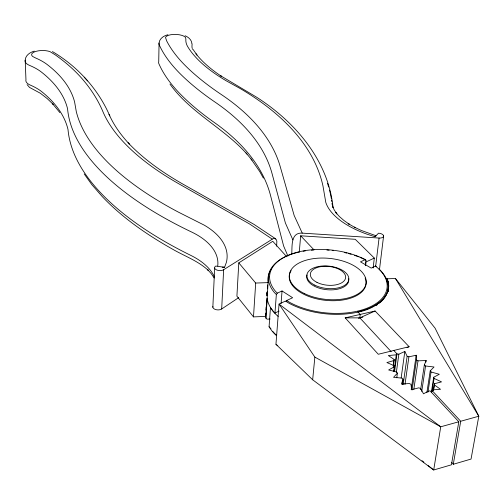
<?xml version="1.0" encoding="UTF-8"?>
<svg xmlns="http://www.w3.org/2000/svg" width="504" height="504" viewBox="0 0 504 504"><rect width="100%" height="100%" fill="white"/><g stroke="black" fill="none" stroke-linecap="round" stroke-linejoin="round"><path stroke-width="0.76" d="M286.776 256.775L272.771 241.309L238.795 262.874L236.905 296.195L253.487 316.89L265.677 316.43L265.526 313.375M167.895 34.738C163.838 35.69 159.484 38.499 159.062 42.998L158.728 61.853A16.437 6.401 1.8 0 0 158.855 63.655A358.01 130.769 7.5 0 0 180.306 94.059A430.466 152.851 8.4 0 0 214.288 122.478A402.268 191.583 -5.7 0 1 270.522 195.451L283.626 246.002L287.923 256.07M393.781 350.456L396.976 353.89L398.84 354.192L404.844 351.471L407.137 356.246L408.901 356.819L416.197 355.244L416.455 360.02L418.011 360.832L426.145 360.524L424.33 364.997L425.565 365.992L434.032 367L430.221 370.856L431.059 371.977L439.305 374.277L433.705 377.244L434.07 378.416L441.542 381.881L434.492 383.727L433.516 390.235M212.852 307.232L214.641 268.002M212.89 306.501A4.983 2.791 2.7 0 0 215.781 309.595A4.983 2.791 2.7 0 0 221.684 308.977L223.637 269.722L273.502 238.436L274.724 238.367L276.45 239.847L276.847 241.29L276.652 246.204M253.487 316.89L255.692 283.046L238.795 262.874M265.488 315.561L265.602 313.998M265.879 310.092L266.099 306.968M266.377 303.062L266.597 299.937M266.887 295.835L267.164 291.936M267.391 288.811L267.662 284.905M265.677 316.43L267.164 298.387M271.064 269.495C268.626 273.363 267.233 278.063 268.078 282.624L265.992 318.263L267.032 319.152L270.144 319.032M268.682 278.057L268.846 275.732M276.696 335.708A59.1 33.176 6.2 0 1 271.669 330.561L269.073 326.762L270.472 307.591L273.099 311.333A59.636 32.678 6.1 0 0 278.183 316.411M279.14 311.069L274.957 313.041L276.349 294.519L277.294 293.152L282.045 290.966L292.629 297.732L286.65 300.523L286.033 301.436M394.582 371.505L396.976 353.89L396.264 354.829L388.338 355.547L394.166 359.472L393.926 360.549L386.889 362.546L394.04 365.646L394.292 366.792L388.647 369.974L396.661 372.009L397.398 373.143L393.574 377.32L401.902 378.113L403.087 379.153L401.398 384.061L409.443 383.519L410.999 384.394L411.617 389.699L418.786 387.828L420.601 388.471L423.511 393.8L428.116 391.325L430.038 390.821L458.816 421.772L451.433 464.808L433.698 469.999L312.669 379.783L275.953 344.276L279.046 304.076L285.459 301.077L288.893 303.169A60.644 32.407 6 0 0 358.048 312.077C373.149 309.525 394.456 296.856 387.204 278.794L395.457 278.517L435.072 328.142L478.8 416.222L471.045 459.068L453.291 464.266L451.735 462.508M281.081 303.408L282.045 290.966M291.747 253.915C292.282 246.254 290.562 232.3 302.255 233.132L379.071 238.052A4.832 2.4 7 0 0 383.607 235.922L379.462 269.753M299.294 252L300.661 235.803L355.238 239.299L374.315 258.073L373.13 268.008M312.669 379.783L314.855 357.103L279.046 304.076L440.735 426.794L458.816 421.772M214.565 277.118A78.196 42.638 0.2 0 0 190.827 255.402A375.247 159.598 7.2 0 1 68.021 129.61A289.227 120.903 -6.2 0 0 41.971 91.867A77.219 31.765 -2.3 0 0 30.322 85.107A17.344 6.905 -0.7 0 1 25.956 79.727L25.2 60.159C25.414 55.371 30.045 52.303 34.259 51.118M365.331 265.633L365.961 260.196L364.304 259.056A59.037 31.544 6 0 0 291.18 254.129A59.037 31.544 6 0 0 275.606 291.444L277.294 293.152M365.608 265.734L366.049 261.923L374.315 258.073M375.631 266.572L379.071 238.052M386.814 281.862L387.204 278.794M387.419 283.664L387.721 281.32L386.763 278.813M387.784 284.401L388.174 281.327M388.004 291.784L388.792 285.617M388.174 291.4L388.37 289.85M393.202 365.935L393.926 360.549M393.341 365.62L394.166 359.472M393.832 367.189L394.04 365.646M393.662 371.429L394.292 366.792M393.977 371.694L396.264 354.829M396.327 372.576L398.84 354.192M396.761 377.798L397.398 373.143M401.152 377.95L404.844 351.471M402.324 384.609L403.087 379.153M403.137 384.615L407.137 356.246M404.983 384.432L408.901 356.819M411.188 389.705L416.197 355.244M412.089 389.989L416.455 360.02M413.841 389.271L418.011 360.832M420.632 389.649L424.33 364.997M425.911 362.061L426.145 360.524M421.735 391.432L425.565 365.992M426.901 392.509L430.221 370.856M427.959 392.099L431.059 371.977M431.411 391.992L433.705 377.244M431.531 392.635L431.89 390.329L434.076 389.756L440.515 389.309L434.354 384.873M432.016 391.627L434.07 378.416M433.415 390.613L434.492 383.727M453.291 464.266L460.706 421.25L431.89 390.329M266.78 293.863L267.315 291.778M266.95 293.366L267.303 291.974M222.277 267.227A8.978 7.484 20.1 0 1 224.576 267.284L226.346 262.464A88.345 46.229 0.3 0 0 204.196 225.131L178.422 212.14A372.198 151.263 7 0 1 76.306 111.668L74.617 102.054A301.581 120.733 -5.8 0 0 47.231 64.581A85.277 33.547 -2 0 0 35.614 57.992L32.697 56.492A10.798 4.108 -0.5 0 1 36.124 51.326A10.798 4.108 -0.5 0 1 50.028 51.647L55.043 54.715A520.229 205.928 -8.8 0 1 84.168 81.163A695.268 267.895 -11 0 1 102.879 111.579A336.313 134.965 6.7 0 0 179.115 183.966L249.581 223.978L272.147 239.047M302.255 233.132L294.166 215.51L280.211 166.578A417.249 190.783 -5.3 0 0 221.306 94.519A428.532 145.127 8.1 0 1 187.16 67.435A355.2 123.789 7.3 0 1 166.679 40.925L165.514 37.517A10.231 3.805 1.9 0 1 175.071 34.404A10.231 3.805 1.9 0 1 185.636 37.649L185.869 39.381A75.883 28.312 3.4 0 0 187.809 46.809A232.716 83.809 5.9 0 0 226.334 80.867L239.803 88.313A464.089 216.487 -5.5 0 1 322.963 185.926L325.779 202.35A81.043 38.216 7.2 0 0 366.899 234.146L374.982 236.754L378.542 233.182A4.832 2.4 7 0 1 383.607 235.922M221.684 308.977L238.688 297.644M376.16 266.647L375.493 266.068L371.209 268.096L360.486 261.847L365.312 259.61M407.043 347.647L409.103 346.702L375.102 311.006L345.196 317.873L378.29 354.262L409.103 346.702M375.102 311.006L359.831 317.854L345.196 317.873M460.706 421.25L478.8 416.222L395.457 278.517M358.331 318.2L362.798 317.167M255.692 283.046L268.078 282.624M224.576 267.284L215.743 266.055A5.072 2.703 2.7 0 0 216.499 269.892A5.072 2.703 2.7 0 0 223.637 269.722M375.934 235.714L361.255 230.441L354.325 227.134L355.358 227.732L348.1 223.549L349.278 224.23L343.955 220.5L339.457 216.594L335.821 212.575L336.886 213.91L334.202 209.897L332.419 205.871L333.056 207.579C328.387 160.373 294.966 121.666 256.278 97.001L220.179 75.493L221.306 76.224C211.951 69.943 203.03 62.767 196.024 53.871L196.963 55.037L193.108 49.486M52.403 51.559C77.452 66.352 98.242 89.063 109.784 115.895L109.066 114.377C113.891 125.395 121.099 135.204 129.238 143.999L128.129 142.796C144.062 159.636 163.321 172.922 183.362 184.382L253.928 224.337L275.726 238.852M185.088 35.746C188.338 37.107 191.514 39.69 191.898 43.413M364.871 259.598L365.961 260.196M314.855 357.103L440.735 426.794L433.698 469.999L428.173 465.601M286.65 300.523L289.97 302.539A59.037 31.544 6 0 0 366.043 308.587A59.037 31.544 6 0 0 379.09 269.205M275.953 344.276L277.792 345.744M422.037 460.706L423.877 462.174M269.073 326.762L270.976 328.854M375.493 266.068L379.94 269.942A60.152 32.187 6 0 1 379.342 303.194M276.349 294.519L274.491 292.641A60.152 32.187 6 0 1 299.37 251.987M274.957 313.041L273.118 311.132A59.642 32.672 6.1 0 1 267.177 298.185L267.366 299.017M300.661 235.803L314.024 249.877M358.048 312.077L360.228 314.42L359.831 317.854L391.186 351.685M246.973 154.092C223.833 128.048 190.443 112.852 169.961 84.073M87.633 80.93L84.244 77.188M246.002 152.92L252.013 160.165M27.084 84.603L29.503 87.4L40.415 93.29L47.212 98.608L53.317 104.46L52.271 103.364L59.856 112.6M251.017 158.962L259.73 171.574L263.384 178.139M84.206 173.949L91.854 184.659L102.262 196.598C122.705 218.137 147.452 235.053 173.237 249.556C185.075 256.322 198.387 261.078 208.48 270.553L207.371 269.388L211.201 273.596L214.2 278.025M292.881 239.904L285.396 222.995L272.04 173.534A406.715 187.627 -5.3 0 0 215.158 102.18A433.994 148.812 8.2 0 1 180.841 74.409A360.921 127.317 7.3 0 1 159.188 44.755A16.569 6.231 1.9 0 1 159.062 42.998M265.992 318.263L265.81 317.425A59.1 33.176 6.2 0 1 265.797 313.79M387.721 281.32A60.178 32.161 6 0 1 357.809 311.825M267.089 295.52A59.636 32.678 6.1 0 1 267.221 294.103M267.101 295.319A59.642 32.672 6.1 0 1 267.233 293.908M217.728 265.986A79.084 41.788 0.3 0 0 191.633 232.035A378.731 155.774 7 0 1 67.58 108.87A292.137 118.119 -5.9 0 0 41.334 72.015A77.912 30.977 -2.1 0 0 29.591 65.407A17.489 6.728 -0.6 0 1 25.2 60.159M276.457 335.33A57.947 32.565 6.2 0 1 272.626 331.26M374.982 236.754A8.518 2.696 -71.9 0 1 375.877 236.074M377.691 304.435A60.152 32.187 6 0 1 375.921 305.619M303.112 251.244A60.152 32.187 6 0 1 305.418 250.872M311.333 250.192A60.152 32.187 6 0 1 313.513 250.028M326.894 250.041A60.152 32.187 6 0 1 329.15 250.204M332.149 250.494A60.152 32.187 6 0 1 333.654 250.671M344.736 252.611A60.152 32.187 6 0 1 346.897 253.128M348.327 253.499A60.152 32.187 6 0 1 351.143 254.293M354.589 255.383A60.152 32.187 6 0 1 358.59 256.838M360.026 257.418A60.152 32.187 6 0 1 364.197 259.27M327.499 183.298A472.279 222.894 -5.7 0 1 328.652 187.028M329.477 190.039A472.279 222.894 -5.7 0 1 330.221 193.076M330.391 193.838A472.279 222.894 -5.7 0 1 331.304 198.45M331.563 200A472.279 222.894 -5.7 0 1 331.796 201.556M332.01 203.118A472.279 222.894 -5.7 0 1 332.199 204.687M191.929 43.772A16.569 6.231 1.9 0 1 192.062 44.944A69.35 26.158 3.4 0 0 192.131 48.031M192.427 49.279A69.35 26.158 3.4 0 1 192.257 48.655M365.135 278.013A38.6 20.595 6 0 1 325.905 300.371A38.6 20.595 6 0 1 291.136 270.667M348.592 278.75A21.086 11.233 6 0 1 327.102 289.724A21.086 11.233 6 0 1 307.043 274.982M314.798 285.157A21.099 11.227 6 0 0 348.642 280.489A21.099 11.227 6 0 0 320.103 266.244A21.099 11.227 6 0 0 314.798 285.157M304.24 293.479A38.613 20.576 6 0 0 365.879 284.495A38.613 20.576 6 0 0 313.154 258.691A38.613 20.576 6 0 0 304.24 293.479M316.984 282.385A17.735 9.418 6 0 0 345.461 278.51A17.735 9.418 6 0 0 321.514 266.528A17.735 9.418 6 0 0 316.984 282.385"/></g></svg>
